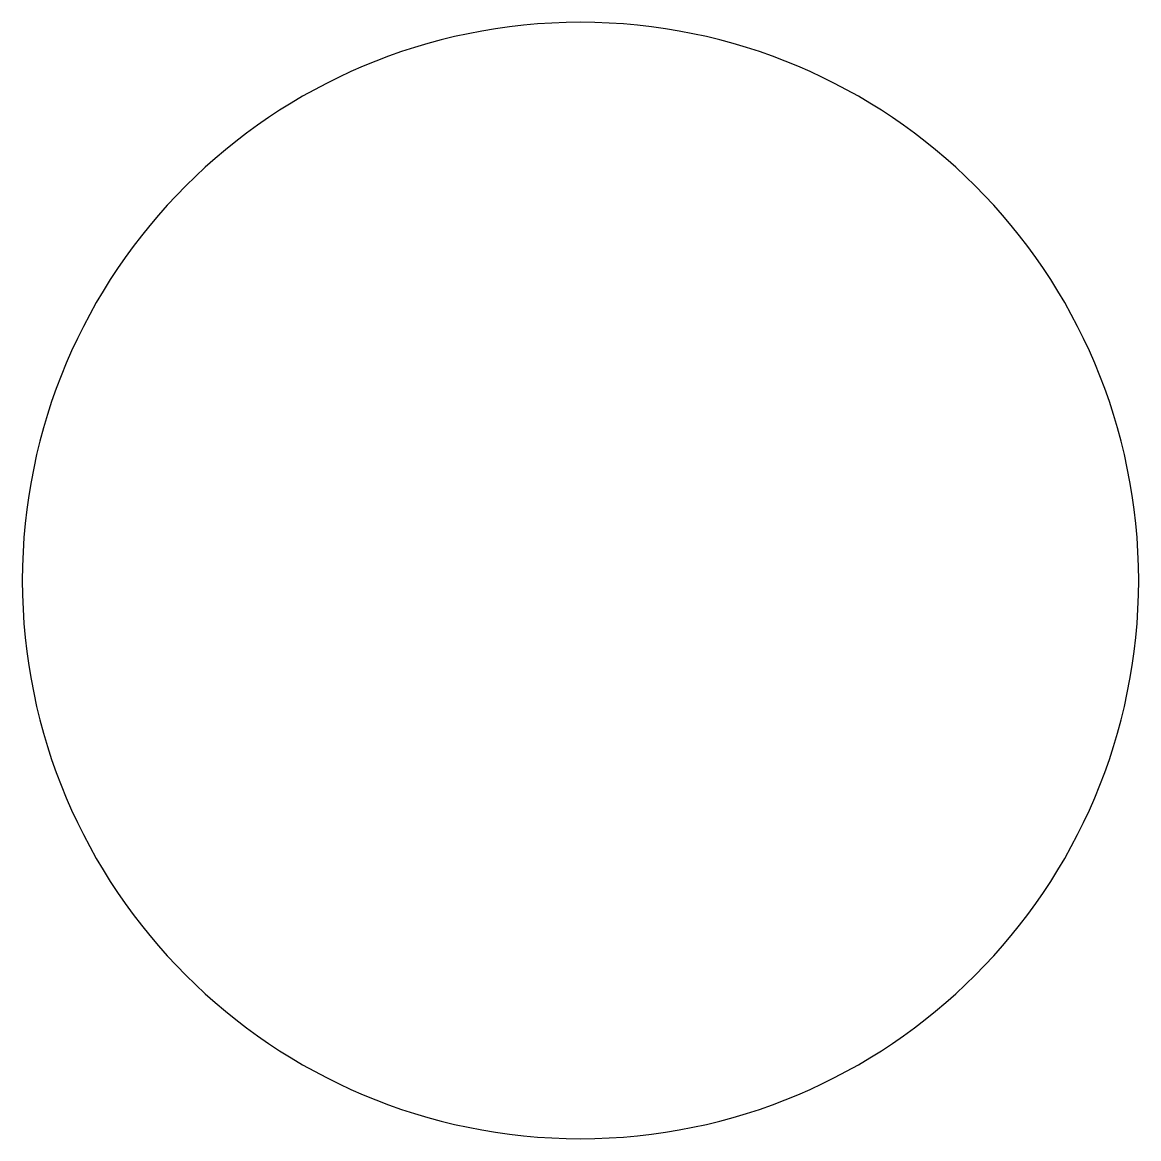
# Model space of a CAD drawing. Header units: millimetres. Extents: x 0 to 8, y 0 to 8.
import ezdxf

# ---------------------------------------------------------------- set-up
doc = ezdxf.new("R2010")
doc.units = ezdxf.units.MM
doc.layers.add('CUT', color=7, linetype='CONTINUOUS')

msp = doc.modelspace()

# ---------------------------------------------------------------- linework, layer by layer
at = {"layer": 'CUT'}
msp.add_lwpolyline([(0, 4, 1), (8, 4, 1)], format="xyb", close=True, dxfattribs=at)

doc.saveas('drawing.dxf')
